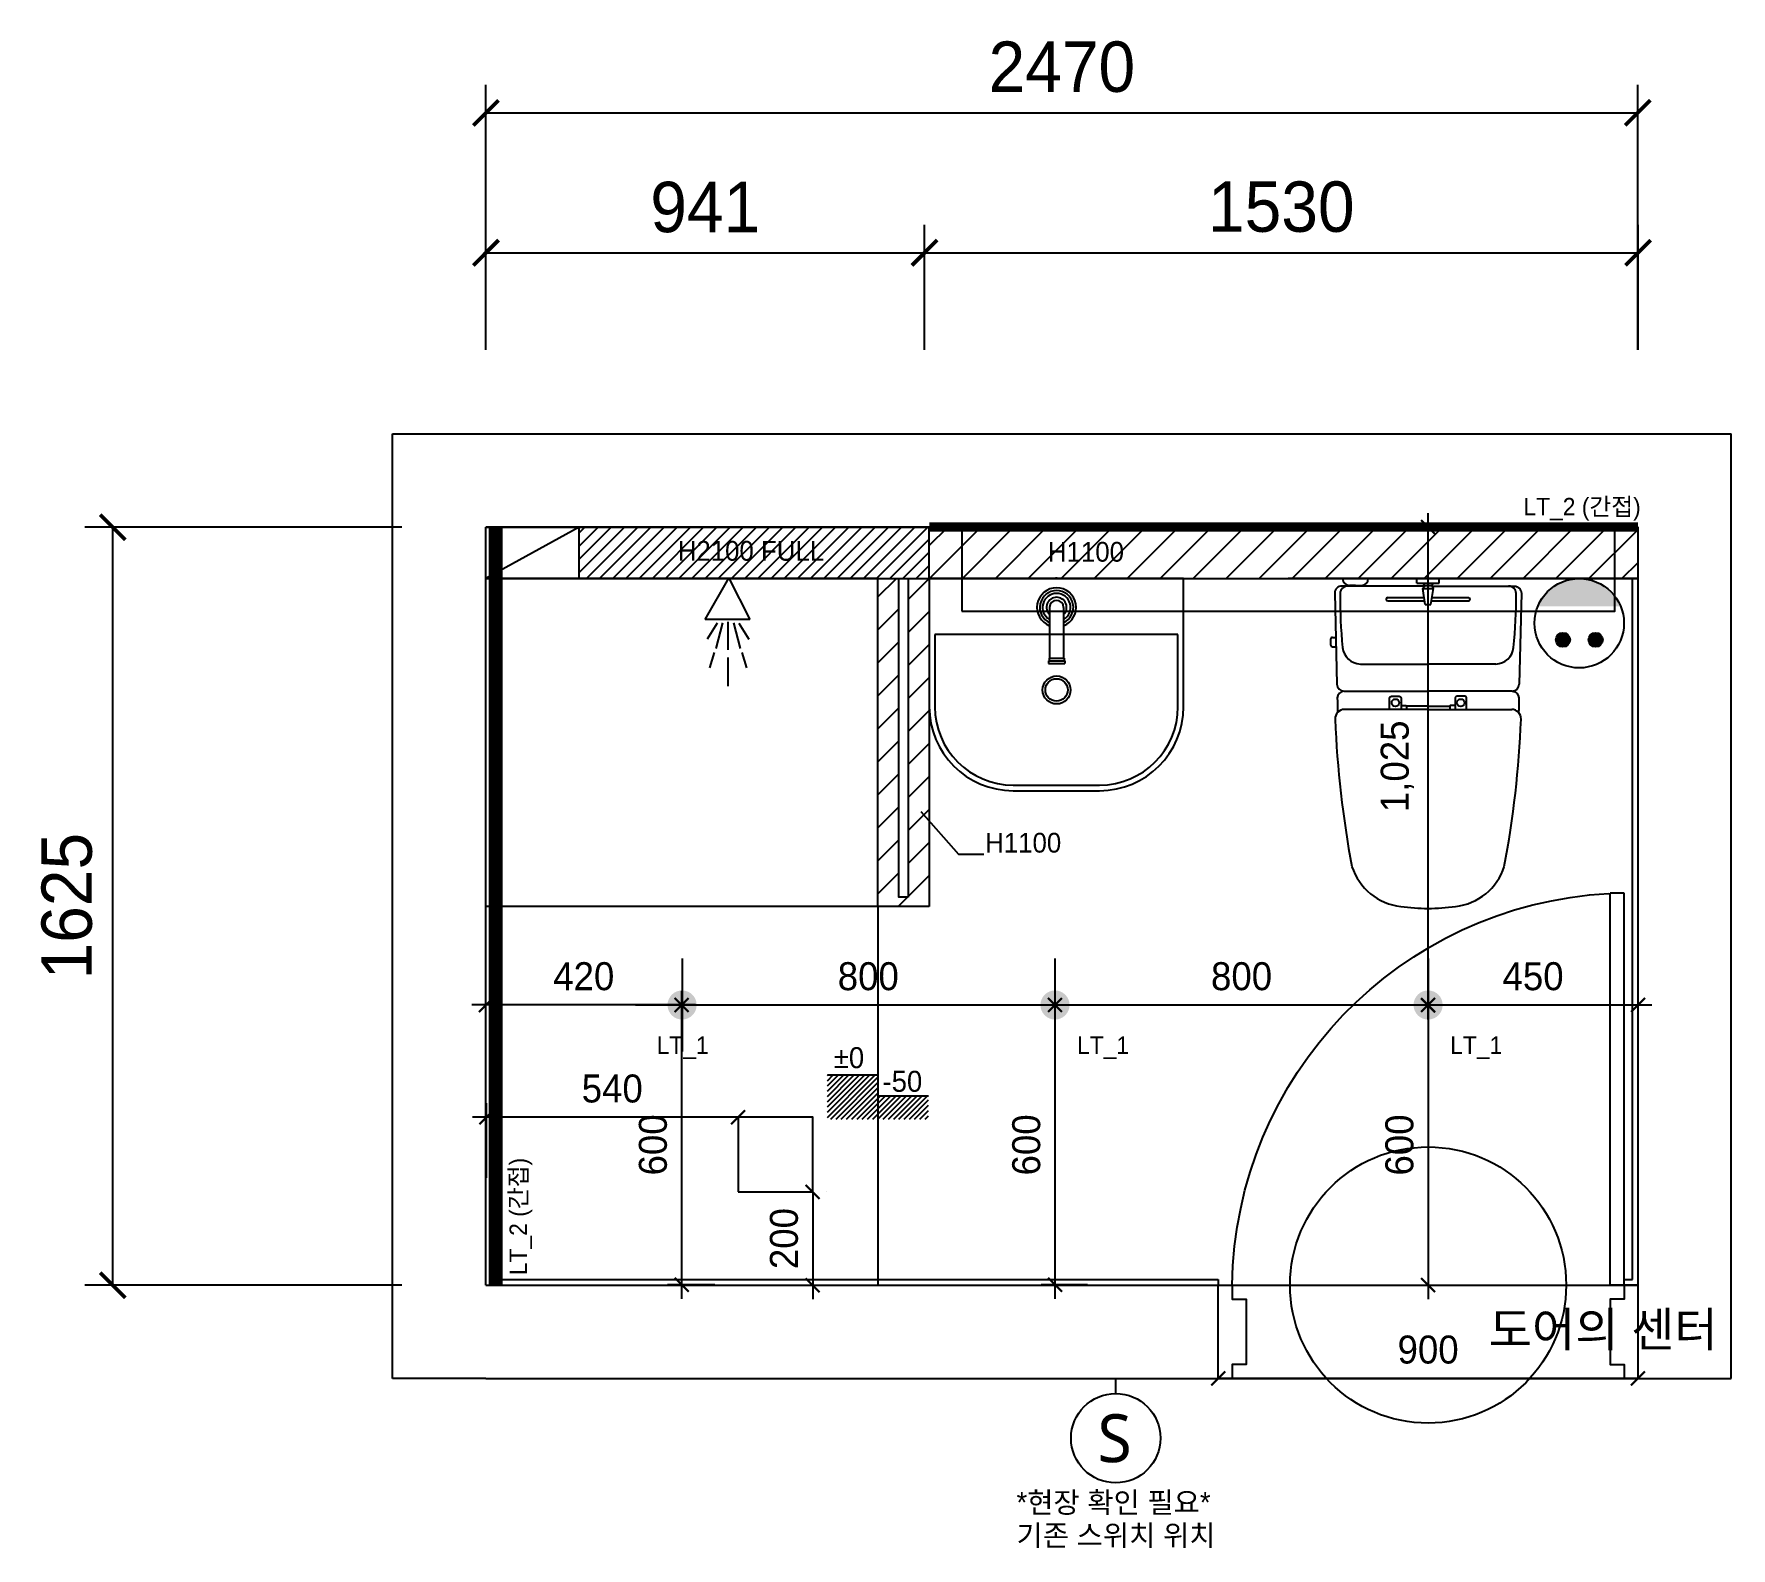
# Model space of a CAD drawing. Header units: millimetres. Extents: x 217202 to 745838, y -6815 to 171372.
# Drawn here: x 433080 to 436719, y 34270 to 37515 of the extents above; entities that cross this region are included whole.
import ezdxf
from ezdxf.enums import TextEntityAlignment as Align

# ---------------------------------------------------------------- set-up
doc = ezdxf.new("R2010")
doc.units = ezdxf.units.MM
doc.header["$PDMODE"] = 3
doc.linetypes.add('HIDDEN', pattern=[0.375, 0.25, -0.125])
doc.layers.get('DEFPOINTS').update_dxf_attribs({"color": 248})
for name, color, linetype in [('03-WAL NEW', 3, 'Continuous'), ('06-FUR', 6, 'Continuous'), ('06-LIGHT', 4, 'Continuous'), ('07-DIM', 5, 'Continuous'), ('BATH', 4, 'Continuous'), ('C-WALL1', 2, 'Continuous'), ('CO-BATH', 6, 'Continuous'), ('FIN', 2, 'Continuous'), ('HAT', 5, 'Continuous'), ('HL', 6, 'HIDDEN'), ('RC-LIGHT', 7, 'Continuous'), ('TOILET-1', 6, 'Continuous'), ('도면층4', 4, 'Continuous'), ('도면층5', 5, 'Continuous'), ('설비', 140, 'Continuous')]:
    doc.layers.add(name, color=color, linetype=linetype)
doc.styles.add('HY 울릉도 L', font='')
doc.styles.get("Standard").update_dxf_attribs({"font": ''})
doc.styles.add('YOURNAME', font='HY울릉도M.TTF')
doc.styles.add('코레일둥고', font='Korail_Round_Gothic_Medium.ttf')
doc.styles.get('HY 울릉도 L').set_extended_font_data('HY울릉도L')
doc.styles.get('Standard').set_extended_font_data('Haan YGodic 230')
doc.linetypes.add('ZIGZAG', pattern='A,0.0001,-0.2,[131,ltypeshp.shx,S=0.2,R=0,X=-0.2,Y=0],-0.4,[131,ltypeshp.shx,S=0.2,R=180,X=0.2,Y=0],-0.2', length=0.8001)
doc.dimstyles.new('30', dxfattribs={"dimscale": 30, "dimtxt": 2, "dimasz": 1, "dimexe": 1, "dimexo": 1, "dimgap": 1, "dimtad": 1, "dimdec": 0, "dimrnd": 0.05, "dimdsep": 46, "dimlunit": 6, "dimtxsty": 'HY 울릉도 L', "dimblk": 'ARCHTICK', "dimcen": 2.5, "dimdle": 1, "dimclrd": 133, "dimclre": 133, "dimclrt": 30, "dimadec": 0, "dimazin": 0, "dimtfac": 1, "dimtdec": 0, "dimtix": 1, "dimtmove": 2, "dimatfit": 3, "dimldrblk": 'ARCHTICK', "dimfxl": 1, "dimlwd": -1, "dimlwe": -1, "dimarcsym": 0})
doc.dimstyles.new('YOURNAME-60', dxfattribs={"dimscale": 60, "dimtxt": 1.8, "dimasz": 0.9, "dimexe": 1, "dimexo": 3, "dimgap": 0.7, "dimtad": 1, "dimdec": 0, "dimzin": 0, "dimdsep": 46, "dimtxsty": 'YOURNAME', "dimblk": 'ARCHTICK', "dimcen": 0, "dimclrd": 1, "dimclre": 1, "dimclrt": 7, "dimadec": 0, "dimazin": 0, "dimtfac": 1, "dimtdec": 0, "dimtix": 1, "dimtmove": 2, "dimatfit": 3, "dimldrblk": 'ARCHTICK', "dimfxl": 1, "dimtolj": 1, "dimtzin": 0, "dimarcsym": 0})

# ---------------------------------------------------------------- blocks, each defined once
blk = doc.blocks.new('door')
at = {"layer": '도면층4'}
for p, q in [((30, 1040), (60, 1040)), ((30, 200), (30, 1040)), ((60, 200), (60, 1040)), ((900, 200), (0, 200)), ((30, 200), (60, 200)), ((0, 0), (900, 0))]:
    blk.add_line(p, q, dxfattribs=at)
for points in [[(0, 200), (30, 200), (30, 170), (60, 170), (60, 30), (30, 30), (30, 0), (0, 0), (0, 200)], [(900, 200), (870, 200), (870, 170), (840, 170), (840, 30), (870, 30), (870, 0), (900, 0), (900, 200)]]:
    blk.add_lwpolyline(points, dxfattribs=at)
at = {"layer": '도면층5'}
blk.add_arc((17.6, 188), 852.5, 0.804, 86.9832, dxfattribs=at)
blk = doc.blocks.new('_ArchTick')
at = {"color": 0, "linetype": 'ByBlock', "const_width": 0.15}
blk.add_lwpolyline([(-0.5, -0.5), (0.5, 0.5)], dxfattribs=at)
blk = doc.blocks.new('*D951')
at = {"layer": 'DEFPOINTS', "color": 0, "transparency": 16777216}
for p in [(433249.4, 36458), (433849.4, 36458), (433849.4, 34833)]:
    blk.add_point(p, dxfattribs=at)
at = {"layer": 'HAT', "color": 1, "lineweight": -2, "transparency": 16777216}
for p, q in [((433669.4, 36458), (433189.4, 36458)), ((433249.4, 34833), (433249.4, 36458)), ((433669.4, 34833), (433189.4, 34833))]:
    blk.add_line(p, q, dxfattribs=at)
at = {"layer": 'HAT', "color": 1, "lineweight": -2, "transparency": 16777216, "xscale": 54, "yscale": 54, "zscale": 54}
for p, rotation in [((433249.4, 36458), 90), ((433249.4, 34833), 270)]:
    blk.add_blockref('_ArchTick', p, dxfattribs=dict(at, rotation=rotation))
at = {"layer": 'HAT', "color": 7, "transparency": 16777216, "insert": (433151.2, 35645.5), "char_height": 108, "attachment_point": 5, "rotation": 90, "style": 'YOURNAME'}
blk.add_mtext('\\A1;1625', dxfattribs=at)
blk = doc.blocks.new('*D952')
at = {"layer": 'DEFPOINTS', "color": 0, "transparency": 16777216}
for p in [(436519, 37346.2), (434049.4, 36658), (436519, 36658)]:
    blk.add_point(p, dxfattribs=at)
at = {"layer": 'HAT', "color": 1, "lineweight": -2, "transparency": 16777216}
for p, q in [((434049.4, 36838), (434049.4, 37406.2)), ((436519, 36838), (436519, 37406.2)), ((434049.4, 37346.2), (436519, 37346.2))]:
    blk.add_line(p, q, dxfattribs=at)
at = {"layer": 'HAT', "color": 1, "lineweight": -2, "transparency": 16777216, "xscale": 54, "yscale": 54, "zscale": 54, "rotation": 180}
blk.add_blockref('_ArchTick', (434049.4, 37346.2), dxfattribs=at)
at = {"layer": 'HAT', "color": 1, "lineweight": -2, "transparency": 16777216, "xscale": 54, "yscale": 54, "zscale": 54}
blk.add_blockref('_ArchTick', (436519, 37346.2), dxfattribs=at)
at = {"layer": 'HAT', "color": 7, "transparency": 16777216, "insert": (435284.2, 37444.3), "char_height": 108, "attachment_point": 5, "style": 'YOURNAME'}
blk.add_mtext('\\A1;2470', dxfattribs=at)
blk = doc.blocks.new('A$C4B2D31F0')
at = {"layer": 'FIN', "color": 4}
for p, q in [((37.2, 692.3), (24.7, 692.3)), ((37.2, 692.3), (49.7, 692.3)), ((185, 690.9), (20.4, 690.9)), ((200.9, 690.9), (365.5, 690.9)), ((47.7, 523.7), (192.9, 523.7)), ((338.2, 523.7), (192.9, 523.7)), ((12.6, 465.9), (192.9, 465.9)), ((373.3, 465.9), (192.9, 465.9)), ((192.9, 426.6), (13.7, 426.6)), ((192.9, 426.6), (372.2, 426.6))]:
    blk.add_line(p, q, dxfattribs=at)
for points in [[(20.4, 690.9), (7.9, 690.9, 0.421209), (-7.1, 675.5), (-2.4, 480.5, 0.001659)], [(365.5, 690.9), (378, 690.9, -0.421209), (392.9, 675.5), (388.3, 480.5, -0.001659)], [(12.6, 465.9, 0.371724), (-1.8, 451.2, 0.003515), (-1, 420.3, 0.320541)], [(373.3, 465.9, -0.371724), (387.7, 451.2, -0.003515), (386.9, 420.3, -0.320541)]]:
    blk.add_lwpolyline(points, format="xyb", dxfattribs=at)
for centre, radius, start, end in [((24.7, 707.3), 15, 180, 270), ((49.7, 707.3), 15, 270, 0), ((1004.3, 663.1), 1000, 179.3116, 185.9437), ((20.4, 674.9), 16, 90, 179.3116), ((365.5, 674.9), 16, 0.6884, 90), ((-618.4, 663.1), 1000, 354.0563, 0.6884), ((49.4, 563.7), 40, 185.9437, 267.5129), ((336.5, 563.7), 40, 272.4871, 354.0563), ((12.6, 480.9), 15, 181.3651, 270), ((373.3, 480.9), 15, 270, 358.6349), ((13.7, 406.6), 20, 90, 182.3333), ((2197.7, 495.6), 2205.9, 182.3333, 190.6081), ((-1811.8, 495.6), 2205.9, 349.3919, 357.6667), ((372.2, 406.6), 20, 357.6667, 90), ((148.7, 128.9), 125.5, 198.2964, 263.4241), ((237.2, 128.9), 125.5, 276.5759, 341.7036), ((192.9, 405.9), 405.9, 261.6993, 270), ((192.9, 405.9), 405.9, 270, 278.3007)]:
    blk.add_arc(centre, radius, start, end, dxfattribs=at)
at = {"layer": 'HL', "linetype": 'Continuous'}
for p, q in [((168.9, 697.3), (168.9, 707.3)), ((168.9, 697.3), (216.9, 697.3)), ((186, 692.5), (180.6, 697.3)), ((181.6, 685.5), (186, 692.5)), ((186, 692.5), (199.9, 692.5)), ((199.9, 692.5), (205.3, 697.3)), ((204.3, 685.5), (199.9, 692.5)), ((216.9, 697.3), (216.9, 707.3)), ((106.4, 666.3), (184.4, 666.3)), ((106.4, 659.3), (185.5, 659.3)), ((187, 651.2), (181.6, 685.5)), ((181.6, 685.5), (204.3, 685.5)), ((198.9, 651.2), (204.3, 685.5)), ((200.4, 659.3), (279.4, 659.3)), ((201.4, 666.3), (279.4, 666.3)), ((187, 651.2), (198.9, 651.2)), ((-16, 576.9), (-16, 564.8)), ((-12, 580.9), (-4.8, 580.9)), ((-12, 560.8), (-4.3, 560.8)), ((192.9, 433.7), (146.6, 433.7)), ((192.9, 433.7), (239.3, 433.7))]:
    blk.add_line(p, q, dxfattribs=at)
for points in [[(110.4, 426.6), (110.4, 450.8, -0.414214), (114.4, 454.8), (130.9, 454.8, -0.414214), (134.9, 450.8), (134.9, 435.2), (134.9, 426.6)], [(275.5, 426.6), (275.5, 450.8, 0.414214), (271.5, 454.8), (255, 454.8, 0.414214), (251, 450.8), (251, 435.2), (251, 426.6)], [(134.9, 435.2), (144.6, 435.2, -0.414214), (146.6, 433.2), (146.6, 426.6)], [(251, 435.2), (241.3, 435.2, 0.414214), (239.3, 433.2), (239.3, 426.6)]]:
    blk.add_lwpolyline(points, format="xyb", dxfattribs=at)
for centre in [(122.9, 440.9), (262.9, 440.9)]:
    blk.add_circle(centre, 8, dxfattribs=at)
for centre, radius, start, end in [((106.4, 662.8), 3.5, 90, 270), ((279.4, 662.8), 3.5, 270, 90), ((-12, 576.9), 4, 90, 180), ((-12, 564.8), 4, 180, 270)]:
    blk.add_arc(centre, radius, start, end, dxfattribs=at)
blk = doc.blocks.new('*D953')
at = {"layer": 'DEFPOINTS', "color": 0, "transparency": 16777216}
for p in [(433249.4, 36458), (434049.4, 36458), (434049.4, 34833)]:
    blk.add_point(p, dxfattribs=at)
at = {"layer": 'HAT', "color": 1, "lineweight": -2, "transparency": 16777216}
for p, q in [((433869.4, 36458), (433189.4, 36458)), ((433249.4, 34833), (433249.4, 36458)), ((433869.4, 34833), (433189.4, 34833))]:
    blk.add_line(p, q, dxfattribs=at)
at = {"layer": 'HAT', "color": 1, "lineweight": -2, "transparency": 16777216, "xscale": 54, "yscale": 54, "zscale": 54}
for p, rotation in [((433249.4, 36458), 90), ((433249.4, 34833), 270)]:
    blk.add_blockref('_ArchTick', p, dxfattribs=dict(at, rotation=rotation))
at = {"layer": 'HAT', "color": 7, "transparency": 16777216, "insert": (433151.2, 35645.5), "char_height": 108, "attachment_point": 5, "rotation": 90, "style": 'YOURNAME'}
blk.add_mtext('\\A1;1625', dxfattribs=at)
blk = doc.blocks.new('*D954')
at = {"layer": 'DEFPOINTS', "color": 0, "transparency": 16777216}
for p in [(436519, 37346.2), (434049.4, 36658), (436519, 36658)]:
    blk.add_point(p, dxfattribs=at)
at = {"layer": 'HAT', "color": 1, "lineweight": -2, "transparency": 16777216}
for p, q in [((434049.4, 36838), (434049.4, 37406.2)), ((436519, 36838), (436519, 37406.2)), ((434049.4, 37346.2), (436519, 37346.2))]:
    blk.add_line(p, q, dxfattribs=at)
at = {"layer": 'HAT', "color": 1, "lineweight": -2, "transparency": 16777216, "xscale": 54, "yscale": 54, "zscale": 54, "rotation": 180}
blk.add_blockref('_ArchTick', (434049.4, 37346.2), dxfattribs=at)
at = {"layer": 'HAT', "color": 1, "lineweight": -2, "transparency": 16777216, "xscale": 54, "yscale": 54, "zscale": 54}
blk.add_blockref('_ArchTick', (436519, 37346.2), dxfattribs=at)
at = {"layer": 'HAT', "color": 7, "transparency": 16777216, "insert": (435284.2, 37444.3), "char_height": 108, "attachment_point": 5, "style": 'YOURNAME'}
blk.add_mtext('\\A1;2470', dxfattribs=at)
blk = doc.blocks.new('AC-8')
at = {"layer": 'BATH'}
for p, q in [((-50.8, 54), (-0.1, 142.7)), ((-0.1, 142.7), (45.4, 54)), ((45.4, 54), (-50.8, 54)), ((-24.7, 46.5), (-46.3, 12.2)), ((-13.5, 47.3), (-27.7, -7.9)), ((-1.6, 49.5), (-1.6, -10.8)), ((10.4, 47.3), (24.5, -7.9)), ((21.6, 46.5), (43.2, 12.2)), ((-31.4, -16.2), (-41.1, -49)), ((-1.6, -27.3), (-1.6, -88.5)), ((28.3, -16.2), (38, -49))]:
    blk.add_line(p, q, dxfattribs=at)
blk = doc.blocks.new('*D955')
at = {"layer": 'DEFPOINTS', "color": 0, "transparency": 16777216}
for p in [(434989.9, 37046.2), (434049.4, 36658), (434989.9, 36658)]:
    blk.add_point(p, dxfattribs=at)
at = {"layer": 'HAT', "color": 1, "lineweight": -2, "transparency": 16777216}
for p, q in [((434049.4, 36838), (434049.4, 37106.2)), ((434989.9, 36838), (434989.9, 37106.2)), ((434049.4, 37046.2), (434989.9, 37046.2))]:
    blk.add_line(p, q, dxfattribs=at)
at = {"layer": 'HAT', "color": 1, "lineweight": -2, "transparency": 16777216, "xscale": 54, "yscale": 54, "zscale": 54, "rotation": 180}
blk.add_blockref('_ArchTick', (434049.4, 37046.2), dxfattribs=at)
at = {"layer": 'HAT', "color": 1, "lineweight": -2, "transparency": 16777216, "xscale": 54, "yscale": 54, "zscale": 54}
blk.add_blockref('_ArchTick', (434989.9, 37046.2), dxfattribs=at)
at = {"layer": 'HAT', "color": 7, "transparency": 16777216, "insert": (434519.7, 37143.5), "char_height": 108, "attachment_point": 5, "style": 'YOURNAME'}
blk.add_mtext('\\A1;941', dxfattribs=at)
blk = doc.blocks.new('*D956')
at = {"layer": 'DEFPOINTS', "color": 0, "transparency": 16777216}
for p in [(436519.5, 37046.2), (434989.9, 36658), (436519.5, 36658)]:
    blk.add_point(p, dxfattribs=at)
at = {"layer": 'HAT', "color": 1, "lineweight": -2, "transparency": 16777216}
for p, q in [((434989.9, 36838), (434989.9, 37106.2)), ((436519.5, 36838), (436519.5, 37106.2)), ((434989.9, 37046.2), (436519.5, 37046.2))]:
    blk.add_line(p, q, dxfattribs=at)
at = {"layer": 'HAT', "color": 1, "lineweight": -2, "transparency": 16777216, "xscale": 54, "yscale": 54, "zscale": 54, "rotation": 180}
blk.add_blockref('_ArchTick', (434989.9, 37046.2), dxfattribs=at)
at = {"layer": 'HAT', "color": 1, "lineweight": -2, "transparency": 16777216, "xscale": 54, "yscale": 54, "zscale": 54}
blk.add_blockref('_ArchTick', (436519.5, 37046.2), dxfattribs=at)
at = {"layer": 'HAT', "color": 7, "transparency": 16777216, "insert": (435754.7, 37144.3), "char_height": 108, "attachment_point": 5, "style": 'YOURNAME'}
blk.add_mtext('\\A1;1530', dxfattribs=at)
blk = doc.blocks.new('*D975')
at = {"layer": '06-FUR', "color": 133, "transparency": 16777216}
blk.add_line((435589.5, 34633.4), (436549.5, 34633.4), dxfattribs=at)
at = {"layer": 'DEFPOINTS', "color": 0, "transparency": 16777216}
for p in [(435619.5, 34633.4), (436519.5, 34633.4), (436519.5, 34633.4)]:
    blk.add_point(p, dxfattribs=at)
at = {"layer": '06-FUR', "color": 133, "transparency": 16777216, "xscale": 30, "yscale": 30, "zscale": 30, "rotation": 180}
blk.add_blockref('_ArchTick', (435619.5, 34633.4), dxfattribs=at)
at = {"layer": '06-FUR', "color": 133, "transparency": 16777216, "xscale": 30, "yscale": 30, "zscale": 30}
blk.add_blockref('_ArchTick', (436519.5, 34633.4), dxfattribs=at)
at = {"layer": '06-FUR', "color": 30, "transparency": 16777216, "insert": (436069.5, 34694.7), "char_height": 60, "attachment_point": 5, "style": 'HY 울릉도 L'}
blk.add_mtext('900', dxfattribs=at)
blk = doc.blocks.new('egoo')
at = {"layer": '설비'}
h = blk.add_hatch(color=140, dxfattribs=at)
edge = h.paths.add_edge_path()
edge.add_arc((1015645.3, 443433.7), 22.3, 0, 360)
h = blk.add_hatch(color=140, dxfattribs=at)
edge = h.paths.add_edge_path()
edge.add_arc((1015747.7, 443433.7), 22.3, 0, 360)
h = blk.add_hatch(color=140, dxfattribs=at)
edge = h.paths.add_edge_path()
edge.add_line((1015826.3, 443329.1), (1015566.6, 443329.1))
edge.add_ellipse((1015696.5, 443381.5), major_axis=(99, 99), ratio=1, start_angle=156.9578, end_angle=293.0422)
at = {"layer": '설비', "color": 140}
for centre, radius in [((1015696.5, 443381.5), 140), ((1015645.3, 443433.7), 22.3), ((1015747.7, 443433.7), 22.3)]:
    blk.add_circle(centre, radius, dxfattribs=at)
blk = doc.blocks.new('ghehrth')
at = {"layer": '06-LIGHT'}
h = blk.add_hatch(color=256, dxfattribs=at)
h.dxf.hatch_style = 1
edge = h.paths.add_edge_path()
edge.add_arc((74745, 23106.8), 31.2, 270, 630)
at = {"color": 1, "linetype": 'Continuous'}
for p, q in [((74745, 23006.8), (74745, 23206.8)), ((74645, 23106.8), (74845, 23106.8))]:
    blk.add_line(p, q, dxfattribs=at)
blk = doc.blocks.new('*D957')
at = {"layer": '06-FUR', "color": 133, "transparency": 16777216}
blk.add_line((434439, 35433.7), (435299.5, 35433.7), dxfattribs=at)
at = {"layer": 'DEFPOINTS', "color": 0, "transparency": 16777216}
for p in [(434469, 35433.7), (435269.5, 35433.7), (435269.5, 35433.7)]:
    blk.add_point(p, dxfattribs=at)
at = {"layer": '06-FUR', "color": 133, "transparency": 16777216, "xscale": 30, "yscale": 30, "zscale": 30, "rotation": 180}
blk.add_blockref('_ArchTick', (434469, 35433.7), dxfattribs=at)
at = {"layer": '06-FUR', "color": 133, "transparency": 16777216, "xscale": 30, "yscale": 30, "zscale": 30}
blk.add_blockref('_ArchTick', (435269.5, 35433.7), dxfattribs=at)
at = {"layer": '06-FUR', "color": 30, "transparency": 16777216, "insert": (434869.2, 35495), "char_height": 60, "attachment_point": 5, "style": 'HY 울릉도 L'}
blk.add_mtext('800', dxfattribs=at)
blk = doc.blocks.new('*D976')
at = {"layer": '06-FUR', "color": 133, "transparency": 16777216}
blk.add_line((434499, 35433.7), (434019.4, 35433.7), dxfattribs=at)
at = {"layer": 'DEFPOINTS', "color": 0, "transparency": 16777216}
for p in [(434049.4, 35433.7), (434049.4, 35433.7), (434469, 35433.7)]:
    blk.add_point(p, dxfattribs=at)
at = {"layer": '06-FUR', "color": 133, "transparency": 16777216, "xscale": 30, "yscale": 30, "zscale": 30, "rotation": 180}
blk.add_blockref('_ArchTick', (434049.4, 35433.7), dxfattribs=at)
at = {"layer": '06-FUR', "color": 133, "transparency": 16777216, "xscale": 30, "yscale": 30, "zscale": 30}
blk.add_blockref('_ArchTick', (434469, 35433.7), dxfattribs=at)
at = {"layer": '06-FUR', "color": 30, "transparency": 16777216, "insert": (434259.2, 35495), "char_height": 60, "attachment_point": 5, "style": 'HY 울릉도 L'}
blk.add_mtext('420', dxfattribs=at)
blk = doc.blocks.new('*D977')
at = {"layer": '06-FUR', "color": 133, "transparency": 16777216}
blk.add_line((435239.5, 35433.7), (436099.5, 35433.7), dxfattribs=at)
at = {"layer": 'DEFPOINTS', "color": 0, "transparency": 16777216}
for p in [(435269.5, 35433.7), (436069.5, 35433.7), (436069.5, 35433.7)]:
    blk.add_point(p, dxfattribs=at)
at = {"layer": '06-FUR', "color": 133, "transparency": 16777216, "xscale": 30, "yscale": 30, "zscale": 30, "rotation": 180}
blk.add_blockref('_ArchTick', (435269.5, 35433.7), dxfattribs=at)
at = {"layer": '06-FUR', "color": 133, "transparency": 16777216, "xscale": 30, "yscale": 30, "zscale": 30}
blk.add_blockref('_ArchTick', (436069.5, 35433.7), dxfattribs=at)
at = {"layer": '06-FUR', "color": 30, "transparency": 16777216, "insert": (435669.5, 35495), "char_height": 60, "attachment_point": 5, "style": 'HY 울릉도 L'}
blk.add_mtext('800', dxfattribs=at)
blk = doc.blocks.new('*D978')
at = {"layer": '06-FUR', "color": 133, "transparency": 16777216}
blk.add_line((436039.5, 35433.7), (436549.5, 35433.7), dxfattribs=at)
at = {"layer": 'DEFPOINTS', "color": 0, "transparency": 16777216}
for p in [(436069.5, 35433.7), (436519.5, 35433.7), (436519.5, 35433.7)]:
    blk.add_point(p, dxfattribs=at)
at = {"layer": '06-FUR', "color": 133, "transparency": 16777216, "xscale": 30, "yscale": 30, "zscale": 30, "rotation": 180}
blk.add_blockref('_ArchTick', (436069.5, 35433.7), dxfattribs=at)
at = {"layer": '06-FUR', "color": 133, "transparency": 16777216, "xscale": 30, "yscale": 30, "zscale": 30}
blk.add_blockref('_ArchTick', (436519.5, 35433.7), dxfattribs=at)
at = {"layer": '06-FUR', "color": 30, "transparency": 16777216, "insert": (436294.5, 35495), "char_height": 60, "attachment_point": 5, "style": 'HY 울릉도 L'}
blk.add_mtext('450', dxfattribs=at)
blk = doc.blocks.new('*D979')
at = {"layer": '06-FUR', "color": 133, "transparency": 16777216}
for p, q in [((436069.5, 35463.7), (436069.5, 34803.4)), ((436099.5, 35433.7), (436099.5, 35433.7)), ((436099.5, 34833.4), (436099.5, 34833.4))]:
    blk.add_line(p, q, dxfattribs=at)
at = {"layer": 'DEFPOINTS', "color": 0, "transparency": 16777216}
for p in [(436069.5, 35433.7), (436069.5, 34833.4), (436069.5, 34833.4)]:
    blk.add_point(p, dxfattribs=at)
at = {"layer": '06-FUR', "color": 133, "transparency": 16777216, "xscale": 30, "yscale": 30, "zscale": 30}
for p, rotation in [((436069.5, 35433.7), 90), ((436069.5, 34833.4), 270)]:
    blk.add_blockref('_ArchTick', p, dxfattribs=dict(at, rotation=rotation))
at = {"layer": '06-FUR', "color": 30, "transparency": 16777216, "insert": (436008.2, 35133.6), "char_height": 60, "attachment_point": 5, "rotation": 90, "style": 'HY 울릉도 L'}
blk.add_mtext('600', dxfattribs=at)
blk = doc.blocks.new('*D958')
at = {"layer": '06-FUR', "color": 133, "transparency": 16777216}
for p, q in [((435269.5, 35463.7), (435269.5, 34804)), ((435299.5, 35433.7), (435299.5, 35433.7)), ((435339.5, 34834), (435239.5, 34834))]:
    blk.add_line(p, q, dxfattribs=at)
at = {"layer": 'DEFPOINTS', "color": 0, "transparency": 16777216}
for p in [(435269.5, 35433.7), (435269.5, 34834), (435369.5, 34834)]:
    blk.add_point(p, dxfattribs=at)
at = {"layer": '06-FUR', "color": 133, "transparency": 16777216, "xscale": 30, "yscale": 30, "zscale": 30}
for p, rotation in [((435269.5, 35433.7), 90), ((435269.5, 34834), 270)]:
    blk.add_blockref('_ArchTick', p, dxfattribs=dict(at, rotation=rotation))
at = {"layer": '06-FUR', "color": 30, "transparency": 16777216, "insert": (435208.2, 35133.8), "char_height": 60, "attachment_point": 5, "rotation": 90, "style": 'HY 울릉도 L'}
blk.add_mtext('600', dxfattribs=at)
blk = doc.blocks.new('*D959')
at = {"layer": '06-FUR', "color": 133, "transparency": 16777216}
for p, q in [((434469, 35463.7), (434469, 34804)), ((434499, 35433.7), (434499, 35433.7)), ((434540, 34834), (434439, 34834))]:
    blk.add_line(p, q, dxfattribs=at)
at = {"layer": 'DEFPOINTS', "color": 0, "transparency": 16777216}
for p in [(434469, 35433.7), (434469, 34834), (434570, 34834)]:
    blk.add_point(p, dxfattribs=at)
at = {"layer": '06-FUR', "color": 133, "transparency": 16777216, "xscale": 30, "yscale": 30, "zscale": 30}
for p, rotation in [((434469, 35433.7), 90), ((434469, 34834), 270)]:
    blk.add_blockref('_ArchTick', p, dxfattribs=dict(at, rotation=rotation))
at = {"layer": '06-FUR', "color": 30, "transparency": 16777216, "insert": (434407.7, 35133.8), "char_height": 60, "attachment_point": 5, "rotation": 90, "style": 'HY 울릉도 L'}
blk.add_mtext('600', dxfattribs=at)
blk = doc.blocks.new('*D980')
at = {"layer": '06-FUR', "color": 133, "transparency": 16777216}
for p, q in [((436069.5, 35402.7), (436069.5, 36488)), ((436099.5, 36458), (436099.5, 36458)), ((436099.5, 35432.7), (436099.5, 35432.7))]:
    blk.add_line(p, q, dxfattribs=at)
at = {"layer": 'DEFPOINTS', "color": 0, "transparency": 16777216}
for p in [(436069.5, 36458), (436069.5, 36458), (436069.5, 35432.7)]:
    blk.add_point(p, dxfattribs=at)
at = {"layer": '06-FUR', "color": 133, "transparency": 16777216, "xscale": 30, "yscale": 30, "zscale": 30}
for p, rotation in [((436069.5, 36458), 90), ((436069.5, 35432.7), 270)]:
    blk.add_blockref('_ArchTick', p, dxfattribs=dict(at, rotation=rotation))
at = {"layer": '06-FUR', "color": 30, "transparency": 16777216, "insert": (436003.5, 35945.3), "char_height": 60, "attachment_point": 5, "rotation": 90, "style": 'HY 울릉도 L'}
blk.add_mtext('1,025', dxfattribs=at)
blk = doc.blocks.new('*D989')
at = {"layer": '06-FUR', "color": 133, "transparency": 16777216}
for p, q in [((434750, 35033), (434750, 35063)), ((434750, 35033), (434750, 34833)), ((434780, 35033), (434780, 35033)), ((434750, 34833), (434750, 34803)), ((434780, 34833), (434780, 34833))]:
    blk.add_line(p, q, dxfattribs=at)
at = {"layer": 'DEFPOINTS', "color": 0, "transparency": 16777216}
for p in [(434750, 35033), (434750, 34833), (434750, 34833)]:
    blk.add_point(p, dxfattribs=at)
at = {"layer": '06-FUR', "color": 133, "transparency": 16777216, "xscale": 30, "yscale": 30, "zscale": 30}
for p, rotation in [((434750, 35033), 270), ((434750, 34833), 90)]:
    blk.add_blockref('_ArchTick', p, dxfattribs=dict(at, rotation=rotation))
at = {"layer": '06-FUR', "color": 30, "transparency": 16777216, "insert": (434688.7, 34933), "char_height": 60, "attachment_point": 5, "rotation": 90, "style": 'HY 울릉도 L'}
blk.add_mtext('200', dxfattribs=at)
blk = doc.blocks.new('*D990')
at = {"layer": '06-FUR', "color": 133, "transparency": 16777216}
for p, q in [((434050.4, 35063), (434050.4, 35223)), ((434620, 35193), (434020.4, 35193))]:
    blk.add_line(p, q, dxfattribs=at)
at = {"layer": 'DEFPOINTS', "color": 0, "transparency": 16777216}
for p in [(434050.4, 35193), (434590, 35193), (434050.4, 35033)]:
    blk.add_point(p, dxfattribs=at)
at = {"layer": '06-FUR', "color": 133, "transparency": 16777216, "xscale": 30, "yscale": 30, "zscale": 30, "rotation": 180}
blk.add_blockref('_ArchTick', (434050.4, 35193), dxfattribs=at)
at = {"layer": '06-FUR', "color": 133, "transparency": 16777216, "xscale": 30, "yscale": 30, "zscale": 30}
blk.add_blockref('_ArchTick', (434590, 35193), dxfattribs=at)
at = {"layer": '06-FUR', "color": 30, "transparency": 16777216, "insert": (434320.2, 35254.3), "char_height": 60, "attachment_point": 5, "style": 'HY 울릉도 L'}
blk.add_mtext('540', dxfattribs=at)

msp = doc.modelspace()

# ---------------------------------------------------------------- hatches: boundary and pattern name
h = msp.add_hatch()
h.set_pattern_fill('ANSI31', color=8, scale=2.5, angle=180)
h.set_pattern_definition([(225, (364678.949, -45124.813), (5.6126601, -5.6126601), [])])
h.paths.add_polyline_path([(434781.5, 35284), (434889.9, 35284), (434889.9, 35239), (434998.4, 35239), (434998.4, 35189), (434781.5, 35189)])
at = {"layer": '03-WAL NEW'}
h = msp.add_hatch(dxfattribs=at)
h.set_pattern_fill('_USER', color=8, scale=20, angle=45, pattern_type=0)
h.set_pattern_definition([(45, (60686.777, 3425.753), (-14.1421356, 14.1421356), [])])
h.paths.add_polyline_path([(434999.9, 36458), (434249.4, 36458), (434249.4, 36348), (434569.7, 36348), (434570, 36348.5), (434570.2, 36348), (434889.9, 36348), (434999.9, 36348)])
h = msp.add_hatch(dxfattribs=at)
h.set_pattern_fill('_USER', color=8, scale=50, angle=45, pattern_type=0)
h.set_pattern_definition([(45, (60686.777, 3425.753), (-35.355339, 35.355339), [])])
h.paths.add_polyline_path([(434934.9, 36348), (434889.9, 36348), (434889.9, 35645), (434999.9, 35645), (434999.9, 36348), (434954.9, 36348), (434954.9, 35665), (434934.9, 35665)])
h.paths.add_polyline_path([(436519.5, 36458), (435069.5, 36458), (435069.5, 36348), (436519.5, 36348)])
h.paths.add_polyline_path([(435069.5, 36458), (434999.9, 36458), (434999.9, 36348), (435069.5, 36348)])

# ---------------------------------------------------------------- linework, layer by layer
at = {"layer": '06-LIGHT'}
msp.add_lwpolyline([(434781.5, 35284), (434889.9, 35284), (434889.9, 35239), (434998.4, 35239)], dxfattribs=at)
at = {"layer": '07-DIM'}
for p, q in [((434061.4, 34845), (434061.4, 36348)), ((436507.5, 34845.4), (436507.5, 36348)), ((434061.4, 34845), (435619.5, 34845)), ((435619.5, 34845), (435619.5, 34833)), ((436489.5, 34833.4), (436489.5, 34845.4)), ((436489.5, 34845.4), (436507.5, 34845.4))]:
    msp.add_line(p, q, dxfattribs=at)
at = {"layer": 'C-WALL1'}
for p, q in [((433849.4, 36658), (436719, 36658)), ((433849.4, 36658), (436719, 36658)), ((433849.4, 34633.4), (433849.4, 36658)), ((436719, 34633.4), (436719, 36658)), ((436719, 34633.4), (436719, 36658)), ((434049.4, 34833), (434049.4, 36458)), ((434049.4, 34833), (434049.4, 36458)), ((434049.4, 36458), (436519.5, 36458)), ((436519.5, 36458), (434049.4, 36458)), ((436519.5, 34633.4), (436519.5, 36458)), ((436519.5, 34633.4), (436519.5, 36458)), ((434889.9, 35645), (434049.4, 35645)), ((434049.4, 34833), (435619.5, 34833)), ((434049.4, 34833), (435619.5, 34833)), ((435619.5, 34633.4), (435619.5, 34833)), ((435619.5, 34633.4), (435619.5, 34833)), ((434049.4, 34633.4), (433849.4, 34633.4)), ((434049.4, 34633.4), (435619.5, 34633.4)), ((434049.4, 34633.4), (435619.5, 34633.4)), ((436519.5, 34633.4), (436719, 34633.4)), ((436519.5, 34633.4), (436719, 34633.4))]:
    msp.add_line(p, q, dxfattribs=at)
msp.add_lwpolyline([(434590, 35033), (434750, 35033), (434750, 35193), (434590, 35193)], close=True, dxfattribs=at)
at = {"layer": 'CO-BATH'}
for p, q in [((434999.9, 36348), (434999.9, 36073.1)), ((435545.1, 36348), (434999.9, 36348)), ((435545.1, 36073.1), (435545.1, 36348)), ((435179.9, 35893.1), (435365.1, 35893.1))]:
    msp.add_line(p, q, dxfattribs=at)
at = {"layer": 'CO-BATH', "color": 8}
for p, q in [((435257.9, 36286), (435257.9, 36177.4)), ((435287.9, 36286), (435287.9, 36177.4)), ((435011.9, 36228), (435011.9, 36073.1)), ((435533.1, 36228), (435011.9, 36228)), ((435533.1, 36073.1), (435533.1, 36228)), ((435255.5, 36171.4), (435255.5, 36165.4)), ((435256.7, 36177.4), (435256.7, 36171.4)), ((435289.1, 36177.4), (435289.1, 36171.4)), ((435290.3, 36171.4), (435290.3, 36165.4)), ((435255.5, 36165.4), (435290.3, 36165.4)), ((435179.9, 35905.1), (435365.1, 35905.1))]:
    msp.add_line(p, q, dxfattribs=at)
at = {"layer": 'CO-BATH', "color": 251}
for p, q in [((435255.5, 36171.4), (435290.3, 36171.4)), ((435256.7, 36177.4), (435289.1, 36177.4))]:
    msp.add_line(p, q, dxfattribs=at)
at = {"layer": 'CO-BATH', "color": 8}
msp.add_circle((435272.9, 36109), 30, dxfattribs=at)
at = {"layer": 'CO-BATH', "color": 251}
msp.add_circle((435272.9, 36109), 24, dxfattribs=at)
at = {"layer": 'CO-BATH', "color": 8}
for centre, radius, start, end in [((435272.9, 36286), 42, 290.9248, 249.0751), ((435272.9, 36286), 15, 360, 180), ((435179.9, 36073.1), 168, 180, 270), ((435365.1, 36073.1), 168, 270, 0)]:
    msp.add_arc(centre, radius, start, end, dxfattribs=at)
at = {"layer": 'CO-BATH', "color": 251}
for radius, start, end in [(36, 294.6243, 245.3757), (30, 300, 240), (21.6, 313.9829, 226.017)]:
    msp.add_arc((435272.9, 36286), radius, start, end, dxfattribs=at)
at = {"layer": 'CO-BATH'}
for centre, start, end in [((435179.9, 36073.1), 180, 270), ((435365.1, 36073.1), 270, 0)]:
    msp.add_arc(centre, 180, start, end, dxfattribs=at)
at = {"layer": 'RC-LIGHT', "color": 10}
for points, const_width in [([(434070, 36458), (434070, 34833)], 30), ([(436519.5, 36458), (434999.9, 36458)], 20)]:
    msp.add_lwpolyline(points, dxfattribs=dict(at, const_width=const_width))
at = {"layer": 'TOILET-1'}
for p, q in [((434249.4, 36458), (434049.4, 36348)), ((434249.4, 36348), (434249.4, 36458)), ((434999.9, 36348), (434999.9, 36458)), ((435272.5, 36348), (435272.9, 36350.8)), ((434889.9, 36348), (434049.4, 36348)), ((434049.4, 36348), (434249.4, 36348)), ((434249.4, 36348), (434889.9, 36348)), ((434889.9, 35645), (434889.9, 36348)), ((434889.9, 36348), (434999.9, 36348)), ((434999.9, 36348), (434999.9, 35645)), ((434999.9, 36348), (436519.5, 36348)), ((436369.5, 36348), (435769.5, 36348)), ((436267.6, 36348), (436519.5, 36348)), ((436519.5, 36348), (436369.5, 36348)), ((434999.9, 35645), (434889.9, 35645)), ((434889.9, 35645), (434889.9, 34833)), ((434049.4, 34833), (434049.4, 35193))]:
    msp.add_line(p, q, dxfattribs=at)
for points in [[(435069.5, 36278), (436469.5, 36278), (436469.5, 36458), (435069.5, 36458)], [(434954.9, 35665), (434934.9, 35665), (434934.9, 36348), (434954.9, 36348)]]:
    msp.add_lwpolyline(points, close=True, dxfattribs=at)
at = {"layer": 'TOILET-1', "color": 240, "linetype": 'ZIGZAG', "ltscale": 50, "true_color": 0xed1f24}
msp.add_circle((436069.5, 34833.4), 296, dxfattribs=at)
at = {"layer": '설비', "color": 240, "true_color": 0xed1f24}
for p, q in [((434981.5, 35848.4), (435062.9, 35757.2)), ((435062.9, 35757.2), (435116.8, 35757.2)), ((435399.7, 34600.9), (435399.7, 34633.4))]:
    msp.add_line(p, q, dxfattribs=at)
at = {"layer": '설비', "color": 10}
msp.add_circle((435399.7, 34505.1), 95.8, dxfattribs=at)

# ---------------------------------------------------------------- block references
msp.add_blockref('A$C4B2D31F0', (435876.5, 35640.7))
at = {"layer": '06-LIGHT', "rotation": 270}
for p in [(411363.2, 110178.7), (412162.7, 110178.7), (412962.7, 110178.7)]:
    msp.add_blockref('ghehrth', p, dxfattribs=at)
at = {"layer": 'C-WALL1'}
msp.add_blockref('AC-8', (434570, 36205.7), dxfattribs=at)
at = {"layer": 'C-WALL1', "xscale": -1}
msp.add_blockref('door', (436519.5, 34633.4), dxfattribs=at)
msp.add_blockref('door', (436519.5, 34633.4), dxfattribs=at)
at = {"layer": 'RC-LIGHT', "color": 140, "xscale": 0.6845238224412213, "yscale": 0.6845238224412213, "zscale": 0.6845238224412213, "rotation": 180}
msp.add_blockref('egoo', (1131662, 339757.3), dxfattribs=at)

# ---------------------------------------------------------------- texts
at = {"layer": '도면층4', "style": '코레일둥고'}
for s, p in [('%%P0', (434795.3, 35298.3)), ('-50', (434899.8, 35247.6))]:
    msp.add_text(s, height=45, dxfattribs=at).set_placement(p)
at = {"layer": '설비', "color": 30, "style": '코레일둥고'}
for s, p in [('LT_2 (간접)', (436273.9, 36520.7)), ('LT_1', (434415.4, 35366.3)), ('LT_1', (435316.9, 35366.3)), ('LT_1', (436116.9, 35366.3))]:
    msp.add_text(s, height=37.39, dxfattribs=at).set_placement(p, align=Align.TOP_LEFT)
at = {"layer": '설비', "color": 240, "true_color": 0xed1f24, "style": '코레일둥고'}
for s, height, p in [('H2100 FULL', 42.33, (434460.6, 36428.4)), ('H1100', 42.33, (435254.3, 36426.3)), ('H1100', 42.33, (435119.7, 35802.7)), ('도어의 센터', 73.96, (436199.4, 34775.1)), ('*현장 확인 필요*', 44.85, (435187.1, 34389.9)), ('기존 스위치 위치', 44.85, (435187.1, 34319.2))]:
    msp.add_text(s, height=height, dxfattribs=at).set_placement(p, align=Align.TOP_LEFT)
at = {"layer": '설비', "color": 30, "style": '코레일둥고'}
msp.add_text('LT_2 (간접)', height=37.39, rotation=90, dxfattribs=at).set_placement((434100, 34854.6), align=Align.TOP_LEFT)
at = {"layer": '설비', "color": 10, "insert": (435434, 34556.4), "char_height": 102.679, "attachment_point": 3}
msp.add_mtext_dynamic_manual_height_columns('{\\fMalgun Gothic|b0|i0|c129|p50;S}', width=163.712, gutter_width=1.14, heights=[0], dxfattribs=at)

# ---------------------------------------------------------------- dimensions: what is measured, and where the dimension line sits
at = {"layer": '06-FUR'}
for base, p1, p2, picture, middle in [((436069.5, 36458), (436069.5, 35432.7), (436069.5, 36458), '*D980', (436003.5, 35945.3)), ((434469, 34834), (434469, 35433.7), (434570, 34834), '*D959', (434407.7, 35133.8)), ((435269.5, 34834), (435269.5, 35433.7), (435369.5, 34834), '*D958', (435208.2, 35133.8)), ((436069.5, 34833.4), (436069.5, 35433.7), (436069.5, 34833.4), '*D979', (436008.2, 35133.6)), ((434750, 34833), (434750, 35033), (434750, 34833), '*D989', (434688.7, 34933))]:
    dim = msp.add_linear_dim(base=base, p1=p1, p2=p2, angle=90, dimstyle='30', override={"dimfxl": 1.25}, dxfattribs=at)
    dim.commit()
    dim.dimension.update_dxf_attribs({"geometry": picture, "text_midpoint": middle})
for base, p1, p2, picture, middle in [((434049.4, 35433.7), (434469, 35433.7), (434049.4, 35433.7), '*D976', (434259.2, 35495)), ((435269.469, 35433.6979), (434469.0004, 35433.6979), (435269.469, 35433.6979), '*D957', (434869.2347, 35495.0004)), ((436069.5, 35433.7), (435269.5, 35433.7), (436069.5, 35433.7), '*D977', (435669.5, 35495)), ((434050.4, 35193), (434590, 35193), (434050.4, 35033), '*D990', (434320.2, 35254.3)), ((436519.5, 34633.4), (435619.5, 34633.4), (436519.5, 34633.4), '*D975', (436069.5, 34694.7))]:
    dim = msp.add_linear_dim(base=base, p1=p1, p2=p2, dimstyle='30', override={"dimfxl": 1.25}, dxfattribs=at)
    dim.commit()
    dim.dimension.update_dxf_attribs({"geometry": picture, "text_midpoint": middle})
dim = msp.add_aligned_dim(p1=(436069.5, 35433.7), p2=(436519.5, 35433.7), distance=0, dimstyle='30', override={"dimfxl": 1.25}, dxfattribs=at)
dim.commit()
dim.dimension.update_dxf_attribs({"geometry": '*D978', "text_midpoint": (436294.5, 35495)})
at = {"layer": 'HAT'}
for base, p1, p2, angle, picture, middle in [((436519, 37346.2), (434049.4, 36658), (436519, 36658), 180, '*D952', (435284.2, 37444.3)), ((436519, 37346.2), (434049.4, 36658), (436519, 36658), 180, '*D954', (435284.2, 37444.3)), ((433249.4, 36458), (433849.4, 34833), (433849.4, 36458), 270, '*D951', (433151.2, 35645.5)), ((433249.4, 36458), (434049.4, 34833), (434049.4, 36458), 270, '*D953', (433151.2, 35645.5))]:
    dim = msp.add_linear_dim(base=base, p1=p1, p2=p2, angle=angle, dimstyle='YOURNAME-60', dxfattribs=at)
    dim.commit()
    dim.dimension.update_dxf_attribs({"geometry": picture, "text_midpoint": middle})
for base, p1, p2, picture, middle in [((434989.9242, 37046.1715), (434049.4235, 36657.9691), (434989.9242, 36657.9691), '*D955', (434519.6739, 37143.4658)), ((436519.5, 37046.2), (434989.9, 36658), (436519.5, 36658), '*D956', (435754.7, 37144.3))]:
    dim = msp.add_linear_dim(base=base, p1=p1, p2=p2, dimstyle='YOURNAME-60', dxfattribs=at)
    dim.commit()
    dim.dimension.update_dxf_attribs({"geometry": picture, "text_midpoint": middle})

doc.saveas('drawing.dxf')
